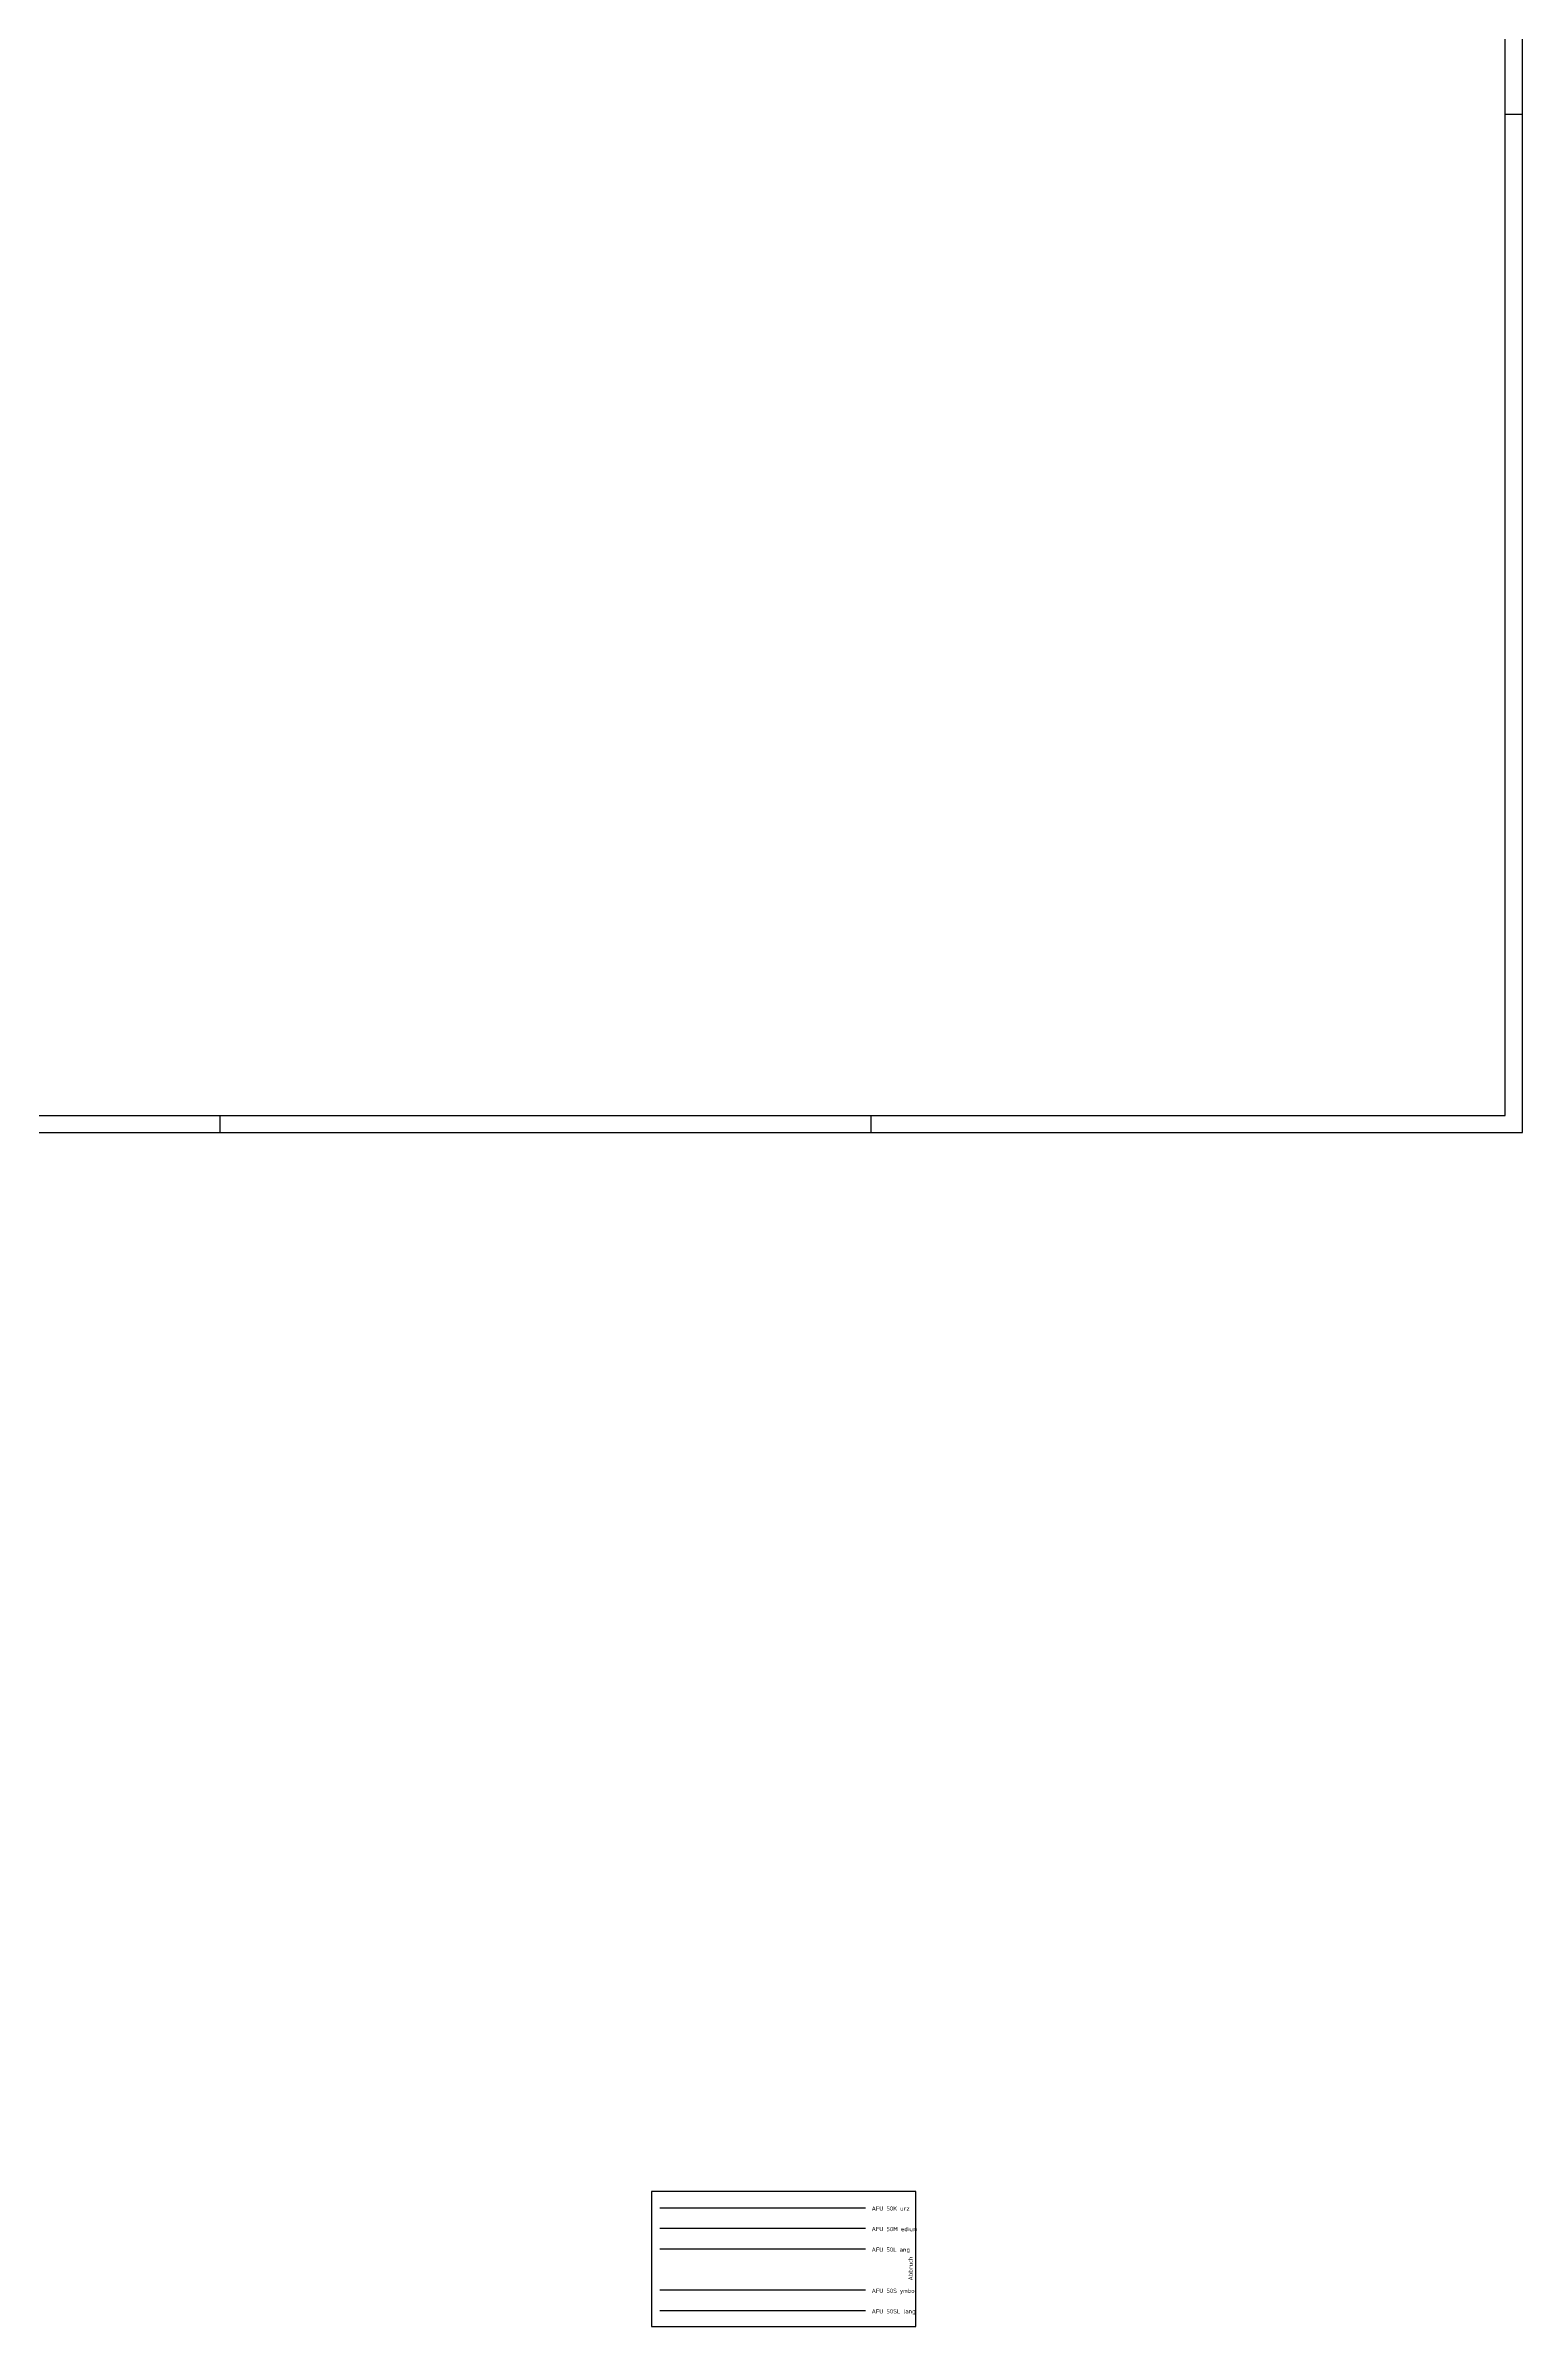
# Model space of a CAD drawing. Extents: x -31 to 75, y 1 to 115.
# Drawn here: x 43.91 to 65.45, y 48.65 to 81.92 of the extents above; entities that cross this region are included whole.
import ezdxf

# ---------------------------------------------------------------- set-up
doc = ezdxf.new("R2010")
doc.units = 0
doc.header["$LTSCALE"] = 0.5
doc.linetypes.add('AUSGEZOGEN', pattern=[1000.01, 1000, 0.01])
doc.layers.add('AFU', color=7, linetype='Continuous')
doc.layers.add('RAHMEN', color=7, linetype='Continuous')
doc.styles.add('txt', font='isocp.shx')
doc.linetypes.add('ABBRUCH', pattern='A,0.15,-0.15,["x",Standard,S=0.07,R=0,X=-0.1,Y=-0.0238],-0.005', length=0.305)
doc.linetypes.add('AFU_50K', pattern='A,0.15,["/",Standard,S=0.2,R=0,X=-0.01,Y=-0.1],0.07,["/",Standard,S=0.2,R=0,X=-0.01,Y=-0.1],0.15', length=0.37)
doc.linetypes.add('AFU_50L', pattern='A,0.75,["/",Standard,S=0.2,R=0,X=-0.01,Y=-0.1],0.07,["/",Standard,S=0.2,R=0,X=-0.01,Y=-0.1],0.75', length=1.57)
doc.linetypes.add('AFU_50M', pattern='A,0.45,["/",Standard,S=0.2,R=0,X=-0.01,Y=-0.1],0.07,["/",Standard,S=0.2,R=0,X=-0.01,Y=-0.1],0.45', length=0.97)
doc.linetypes.add('AFU_50S', pattern='A,0,-0.15,["/",Standard,S=0.2,R=0,X=-0.01,Y=-0.1],0,-0.07,["/",Standard,S=0.2,R=0,X=-0.01,Y=-0.1],-0.15', length=0.37)
doc.linetypes.add('AFU_50SL', pattern='A,0,-0.75,["/",Standard,S=0.2,R=0,X=-0.01,Y=-0.1],0,-0.07,["/",Standard,S=0.2,R=0,X=-0.01,Y=-0.1],-0.75', length=1.57)

# ---------------------------------------------------------------- blocks, each defined once
blk = doc.blocks.new('DINA0')
at = {"layer": 'RAHMEN'}
for p, q in [((118.9, 0), (118.9, 84.1)), ((0, 0), (118.9, 0))]:
    blk.add_line(p, q, dxfattribs=at)
at = {"layer": 'RAHMEN', "color": 5}
for p, q in [((118.4, 0.5), (118.4, 83.6)), ((2, 0.5), (118.4, 0.5))]:
    blk.add_line(p, q, dxfattribs=at)
at = {"layer": 'RAHMEN', "color": 7}
for p, q in [((118.9, 29.7), (118.4, 29.7)), ((80.9, 0.5), (80.9, 0)), ((99.9, 0), (99.9, 0.5))]:
    blk.add_line(p, q, dxfattribs=at)

msp = doc.modelspace()

# ---------------------------------------------------------------- linework, layer by layer
at = {"layer": 'AFU', "color": 8, "linetype": 'AFU_50K'}
msp.add_line((55.8672, 50.3755), (52.8672, 50.3755), dxfattribs=at)
at = {"layer": 'AFU', "color": 8, "linetype": 'AFU_50M'}
msp.add_line((55.8672, 50.0755), (52.8672, 50.0755), dxfattribs=at)
at = {"layer": 'AFU', "color": 8, "linetype": 'AFU_50L'}
msp.add_line((55.8672, 49.7755), (52.8672, 49.7755), dxfattribs=at)
at = {"layer": 'AFU', "color": 8, "linetype": 'AFU_50S'}
msp.add_line((55.8672, 49.1755), (52.8672, 49.1755), dxfattribs=at)
at = {"layer": 'AFU', "color": 8, "linetype": 'AFU_50SL'}
msp.add_line((55.8672, 48.8755), (52.8672, 48.8755), dxfattribs=at)
at = {"layer": 'AFU', "color": 8, "linetype": 'ABBRUCH'}
msp.add_lwpolyline([(52.7487, 48.6493), (56.6032, 48.6493), (56.6032, 50.6161), (52.7487, 50.6161)], close=True, dxfattribs=at)

# ---------------------------------------------------------------- block references
at = {"layer": 'RAHMEN', "color": 7, "linetype": 'AUSGEZOGEN', "xscale": 0.5, "yscale": 0.5, "zscale": 0.5}
msp.add_blockref('DINA0', (6.0012, 66.0636), dxfattribs=at)

# ---------------------------------------------------------------- texts
at = {"layer": 'AFU', "color": 8, "linetype": 'AFU_50K', "style": 'txt'}
msp.add_text('AFU 50K urz', height=0.0625, dxfattribs=at).set_placement((55.9584, 50.3378))
at = {"layer": 'AFU', "color": 8, "linetype": 'AFU_50M', "style": 'txt'}
msp.add_text('AFU 50M edium', height=0.0625, dxfattribs=at).set_placement((55.9584, 50.0378))
at = {"layer": 'AFU', "color": 8, "linetype": 'AFU_50L', "style": 'txt'}
msp.add_text('AFU 50L ang', height=0.0625, dxfattribs=at).set_placement((55.9584, 49.7378))
at = {"layer": 'AFU', "color": 8, "linetype": 'ABBRUCH', "style": 'txt'}
msp.add_text('Abbruch', height=0.0625, rotation=90, dxfattribs=at).set_placement((56.5579, 49.3188))
at = {"layer": 'AFU', "color": 8, "linetype": 'AFU_50S', "style": 'txt'}
msp.add_text('AFU 50S ymbol', height=0.0625, dxfattribs=at).set_placement((55.9584, 49.1378))
at = {"layer": 'AFU', "color": 8, "linetype": 'AFU_50SL', "style": 'txt'}
msp.add_text('AFU 50SL lang', height=0.0625, dxfattribs=at).set_placement((55.9584, 48.8378))

doc.saveas('drawing.dxf')
